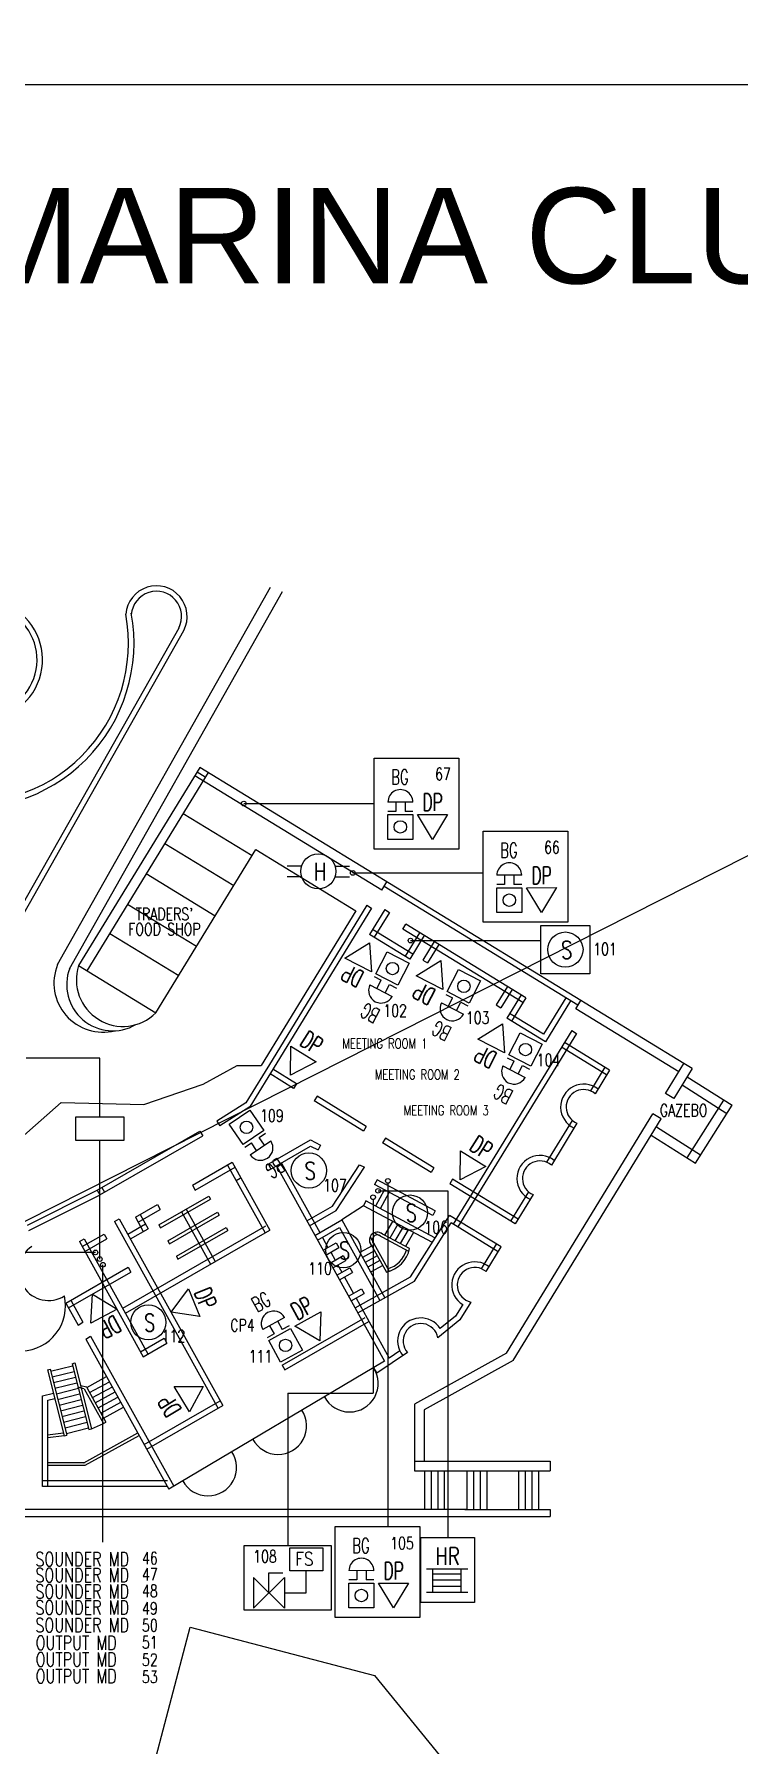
# Model space of a CAD drawing. Extents: x -2888 to 8486, y -2377 to 1555.
# Drawn here: x 7057.4 to 7147.5, y 562 to 780.9 of the extents above; entities that cross this region are included whole.
import ezdxf
from ezdxf.enums import TextEntityAlignment as Align

# ---------------------------------------------------------------- set-up
doc = ezdxf.new("R2010")
doc.units = 0
doc.layers.get('0').update_dxf_attribs({"linetype": 'CONTINUOUS'})
for name, color, linetype in [('FAPOINT', 1, 'CONTINUOUS'), ('FF_GRID_LINE', 8, 'CONTINUOUS'), ('MIMIC_SIZE', 7, 'CONTINUOUS'), ('NAMA_TEMPAT', 6, 'CONTINUOUS'), ('TEXT', 8, 'CONTINUOUS'), ('TXT4', 8, 'CONTINUOUS')]:
    doc.layers.add(name, color=color, linetype=linetype)
doc.styles.add('ARIAL', font='arial.ttf')
doc.styles.add('BADAI', font='romans.shx', dxfattribs={"width": 0.65})
doc.styles.add('PLOT02__REVB$0$NARROW', font='SIMPLEX', dxfattribs={"width": 0.75})
doc.styles.add('ROMANS', font='ROMANS.SHX', dxfattribs={"width": 0.8})

# ---------------------------------------------------------------- blocks, each defined once
blk = doc.blocks.new('D-433-1_MIMIC_SIZE_900_X_1')
at = {"layer": 'MIMIC_SIZE'}
blk.add_lwpolyline([(23.62, 73.07), (848.62, 73.07), (848.62, 458.07), (23.62, 458.07)], close=True, dxfattribs=at)

msp = doc.modelspace()

# ---------------------------------------------------------------- linework, layer by layer
at = {"color": 1}
for p, q in [((7102.618, 677.848), (7102.621, 681.03)), ((7103.616, 681.426), (7102.621, 681.427)), ((7102.621, 681.03), (7105.803, 681.026)), ((7105.804, 682.617), (7102.623, 682.62)), ((7103.617, 682.619), (7103.616, 681.426)), ((7104.81, 682.618), (7104.809, 681.425)), ((7105.803, 681.424), (7104.809, 681.425)), ((7105.803, 681.026), (7105.799, 677.845)), ((7106.415, 681.024), (7110.233, 681.035)), ((7108.32, 677.848), (7106.415, 681.024)), ((7110.233, 681.035), (7108.32, 677.848)), ((7117.549, 672.054), (7116.555, 672.055)), ((7119.738, 673.245), (7116.556, 673.248)), ((7117.551, 673.247), (7117.549, 672.054)), ((7118.744, 673.246), (7118.742, 672.053)), ((7119.737, 672.052), (7118.742, 672.053)), ((7116.551, 668.476), (7116.555, 671.657)), ((7116.555, 671.657), (7119.736, 671.654)), ((7119.736, 671.654), (7119.733, 668.473)), ((7120.349, 671.652), (7124.167, 671.663)), ((7122.254, 668.476), (7120.349, 671.652)), ((7124.167, 671.663), (7122.254, 668.476)), ((7097.114, 662.647), (7100.272, 664.606)), ((7100.272, 664.606), (7100.514, 660.91)), ((7101.058, 660.628), (7102.516, 663.456)), ((7100.514, 660.91), (7097.114, 662.647)), ((7105.343, 661.997), (7103.885, 659.17)), ((7106.251, 660.375), (7109.409, 662.334)), ((7109.409, 662.334), (7109.65, 658.638)), ((7110.194, 658.357), (7111.652, 661.184)), ((7100.328, 659.214), (7103.156, 657.756)), ((7100.875, 660.275), (7101.759, 659.819)), ((7103.885, 659.17), (7101.058, 660.628)), ((7101.212, 658.759), (7101.759, 659.819)), ((7102.272, 658.212), (7102.819, 659.272)), ((7102.819, 659.272), (7103.703, 658.816)), ((7109.65, 658.638), (7106.251, 660.375)), ((7114.48, 659.726), (7113.022, 656.898)), ((7109.465, 656.943), (7112.293, 655.485)), ((7110.012, 658.003), (7110.896, 657.547)), ((7113.022, 656.898), (7110.194, 658.357)), ((7110.349, 656.487), (7110.896, 657.547)), ((7111.409, 655.94), (7111.956, 657.001)), ((7111.956, 657.001), (7112.84, 656.545)), ((7114.121, 652.276), (7117.279, 654.236)), ((7117.279, 654.236), (7117.521, 650.539)), ((7118.065, 650.258), (7119.523, 653.085)), ((7090.146, 647.688), (7090.218, 651.391)), ((7090.218, 651.391), (7093.459, 649.373)), ((7117.521, 650.539), (7114.121, 652.276)), ((7120.892, 648.8), (7118.065, 650.258)), ((7122.351, 651.627), (7120.892, 648.8)), ((7093.459, 649.373), (7090.146, 647.688)), ((7117.336, 648.844), (7120.163, 647.386)), ((7117.882, 649.904), (7118.766, 649.449)), ((7118.219, 648.388), (7118.766, 649.449)), ((7119.28, 647.841), (7119.826, 648.902)), ((7119.826, 648.902), (7120.71, 648.446)), ((7084.119, 638.784), (7082.325, 641.412)), ((7084.952, 643.206), (7086.746, 640.578)), ((7086.746, 640.578), (7084.119, 638.784)), ((7085.016, 637.47), (7087.643, 639.264)), ((7086.149, 639.689), (7086.971, 640.25)), ((7086.822, 638.704), (7086.149, 639.689)), ((7084.343, 638.456), (7085.164, 639.016)), ((7085.837, 638.031), (7085.164, 639.016)), ((7111.847, 634.276), (7111.919, 637.979)), ((7111.919, 637.979), (7115.16, 635.961)), ((7115.16, 635.961), (7111.847, 634.276)), ((7064.648, 615.944), (7064.854, 619.655)), ((7064.854, 619.655), (7068.02, 617.733)), ((7074.891, 617.341), (7077.111, 620.306)), ((7077.111, 620.306), (7078.564, 616.775)), ((7068.02, 617.733), (7064.648, 615.944)), ((7078.564, 616.775), (7074.891, 617.341)), ((7090.704, 615.541), (7094.046, 617.386)), ((7094.046, 617.386), (7093.902, 613.672)), ((7089.402, 616.644), (7086.611, 615.117)), ((7087.375, 613.722), (7090.166, 615.248)), ((7087.483, 615.594), (7088.056, 614.548)), ((7088.53, 616.167), (7089.103, 615.12)), ((7089.975, 615.597), (7089.103, 615.12)), ((7090.166, 615.248), (7091.693, 612.457)), ((7093.902, 613.672), (7090.704, 615.541)), ((7088.056, 614.548), (7087.183, 614.07)), ((7088.901, 610.93), (7087.375, 613.722)), ((7075.282, 607.832), (7078.999, 607.841)), ((7077.264, 604.569), (7075.282, 607.832)), ((7078.999, 607.841), (7077.264, 604.569)), ((7085.413, 579.475), (7089.399, 583.395)), ((7089.399, 579.475), (7085.413, 583.375)), ((7085.413, 583.375), (7085.413, 579.475)), ((7087.401, 583.992), (7089.199, 583.992)), ((7087.401, 581.43), (7087.401, 583.992)), ((7089.399, 583.395), (7089.399, 579.475)), ((7092.189, 581.439), (7092.189, 584.255)), ((7097.636, 579.491), (7097.64, 582.672)), ((7098.634, 583.069), (7097.64, 583.07)), ((7097.64, 582.672), (7100.821, 582.669)), ((7100.823, 584.26), (7097.641, 584.263)), ((7098.636, 584.262), (7098.634, 583.069)), ((7099.829, 584.261), (7099.827, 583.068)), ((7100.822, 583.067), (7099.827, 583.068)), ((7100.821, 582.669), (7100.818, 579.488)), ((7101.434, 582.667), (7105.251, 582.678)), ((7103.339, 579.491), (7101.434, 582.667)), ((7105.251, 582.678), (7103.339, 579.491)), ((7089.399, 581.439), (7092.189, 581.439))]:
    msp.add_line(p, q, dxfattribs=at)
for points in [[(7100.863, 688.249), (7111.69, 688.249), (7111.69, 676.608), (7100.863, 676.608)], [(7114.797, 678.877), (7125.623, 678.877), (7125.623, 667.236), (7114.797, 667.236)], [(7122.177, 666.84), (7128.441, 666.84), (7128.441, 660.638), (7122.177, 660.638)], [(7095.882, 589.892), (7106.708, 589.892), (7106.708, 578.251), (7095.882, 578.251)], [(7084.254, 587.488), (7095.368, 587.488), (7095.368, 579.204), (7084.254, 579.204)], [(7090.062, 584.255), (7090.062, 587.202), (7094.317, 587.202), (7094.317, 584.255)], [(7106.847, 588.486), (7113.705, 588.486), (7113.705, 580.202), (7106.847, 580.202)]]:
    msp.add_lwpolyline(points, close=True, dxfattribs=at)
at = {"color": 1, "linetype": 'BYBLOCK'}
for centre, radius in [((7084.195, 682.429), 0.299), ((7093.732, 673.752), 2.25), ((7098.129, 673.559), 0.299), ((7125.32, 663.74), 2.25), ((7105.509, 664.895), 0.299), ((7092.514, 635.467), 2.25), ((7101.365, 632.869), 0.299), ((7102.614, 634.141), 0.299), ((7100.72, 632.054), 0.299), ((7105.45, 630.087), 2.25), ((7096.928, 625.277), 2.25), ((7065.228, 624.979), 0.299), ((7065.781, 624.134), 0.299), ((7066.185, 623.414), 0.299), ((7071.986, 616.039), 2.25)]:
    msp.add_circle(centre, radius, dxfattribs=at)
at = {"color": 1}
for centre in [(7104.21, 679.437), (7118.144, 670.065), (7103.2, 661.313), (7112.337, 659.041), (7120.208, 650.942), (7084.536, 640.995), (7089.534, 613.089), (7099.229, 581.08)]:
    msp.add_circle(centre, 0.795, dxfattribs=at)
for centre, start, end in [((7104.213, 682.619), 359.93967, 179.93967), ((7118.147, 673.247), 359.93967, 179.93967), ((7101.742, 658.485), 152.72076, 332.72076), ((7110.879, 656.214), 152.72076, 332.72076), ((7118.749, 648.115), 152.72076, 332.72076), ((7086.33, 638.367), 214.32335, 34.32335), ((7088.007, 615.881), 28.67954, 208.67954), ((7099.232, 584.261), 359.93967, 179.93967)]:
    msp.add_arc(centre, 1.591, start, end, dxfattribs=at)
at = {"layer": 'FAPOINT', "color": 1, "linetype": 'BYBLOCK'}
for p, q in [((7107.563, 584.479), (7112.821, 584.479)), ((7108.345, 581.508), (7108.345, 584.479)), ((7111.971, 581.508), (7111.971, 584.479)), ((7108.345, 583.869), (7111.971, 583.869)), ((7108.345, 583.103), (7111.971, 583.103)), ((7108.345, 582.274), (7111.971, 582.274)), ((7107.563, 581.508), (7112.821, 581.508))]:
    msp.add_line(p, q, dxfattribs=at)
at = {"layer": 'FF_GRID_LINE', "color": 1}
for p, q in [((7105.799, 677.845), (7102.618, 677.848)), ((7119.733, 668.473), (7116.551, 668.476)), ((7102.516, 663.456), (7105.343, 661.997)), ((7111.652, 661.184), (7114.48, 659.726)), ((7119.523, 653.085), (7122.351, 651.627)), ((7082.325, 641.412), (7084.952, 643.206)), ((7091.693, 612.457), (7088.901, 610.93)), ((7100.818, 579.488), (7097.636, 579.491))]:
    msp.add_line(p, q, dxfattribs=at)
at = {"layer": 'MIMIC_SIZE', "color": 1}
for p, q in [((6527.762, 361.459), (7811.076, 1011.117)), ((7084.195, 682.429), (7100.863, 682.429)), ((7089.742, 674.436), (7091.589, 674.436)), ((7095.878, 674.429), (7097.725, 674.429)), ((7089.739, 673.075), (7091.586, 673.075)), ((7095.876, 673.069), (7097.723, 673.069)), ((7098.129, 673.559), (7114.797, 673.559)), ((7105.509, 664.895), (7122.177, 664.895)), ((7065.781, 649.841), (7056.371, 649.841)), ((7065.781, 642.356), (7065.781, 649.841)), ((7065.781, 624.134), (7065.781, 639.307)), ((7101.365, 632.869), (7110.276, 632.869)), ((7102.614, 633.842), (7102.614, 589.892)), ((7110.276, 632.869), (7110.276, 588.486)), ((7100.72, 631.754), (7100.72, 606.98)), ((7065.228, 624.979), (7049.866, 624.979)), ((7066.185, 587.9), (7066.185, 623.414)), ((7089.811, 606.98), (7089.811, 587.488)), ((7089.811, 606.98), (7100.72, 606.98))]:
    msp.add_line(p, q, dxfattribs=at)
at = {"layer": 'MIMIC_SIZE', "color": 0}
for p, q in [((7060.374, 661.824), (7087.597, 710.123)), ((7061.899, 661.268), (7089.122, 709.567)), ((7075.883, 704.888), (7051.882, 662.456)), ((7076.499, 704.54), (7052.498, 662.107)), ((7078.58, 687.037), (7063.064, 661.682)), ((7079.637, 686.39), (7064.12, 661.035)), ((7101.857, 671.34), (7077.933, 685.98)), ((7079.267, 685.787), (7078.211, 686.433)), ((7140.465, 649.166), (7078.58, 687.037)), ((7076.441, 681.168), (7085.262, 675.77)), ((7072.942, 655.637), (7085.728, 676.531)), ((7074.093, 677.332), (7082.914, 671.933)), ((7085.728, 676.531), (7098.522, 668.702)), ((7071.722, 673.457), (7080.543, 668.059)), ((7101.857, 671.34), (7102.504, 672.397)), ((7126.927, 656.621), (7102.135, 671.793)), ((7069.341, 669.566), (7078.162, 664.167)), ((7098.522, 668.702), (7086.406, 648.903)), ((7099.925, 669.409), (7087.807, 649.606)), ((7100.529, 669.039), (7088.41, 649.237)), ((7099.925, 669.409), (7100.529, 669.039)), ((7102.228, 668.869), (7100.28, 665.686)), ((7102.831, 668.499), (7100.884, 665.317)), ((7102.228, 668.869), (7102.831, 668.499)), ((7067.043, 665.811), (7075.864, 660.412)), ((7105.434, 662.532), (7100.28, 665.686)), ((7105.803, 663.136), (7100.65, 666.29)), ((7104.528, 666.371), (7104.897, 666.975)), ((7119.877, 656.978), (7104.528, 666.371)), ((7106.662, 665.895), (7104.83, 662.902)), ((7120.247, 657.582), (7104.897, 666.975)), ((7107.266, 665.526), (7105.434, 662.532)), ((7108.521, 664.758), (7107.078, 662.401)), ((7109.124, 664.388), (7107.682, 662.032)), ((7063.064, 661.682), (7072.942, 655.637)), ((7107.078, 662.401), (7107.682, 662.032)), ((7117.902, 659.017), (7116.46, 656.66)), ((7118.506, 658.648), (7117.063, 656.291)), ((7119.643, 657.951), (7117.811, 654.958)), ((7120.247, 657.582), (7118.415, 654.588)), ((7125.387, 657.563), (7122.532, 652.899)), ((7125.991, 657.194), (7122.767, 651.925)), ((7126.649, 656.168), (7127.296, 657.225)), ((7116.46, 656.66), (7117.063, 656.291)), ((7122.767, 651.925), (7117.811, 654.958)), ((7122.532, 652.899), (7118.181, 655.562)), ((7139.818, 648.11), (7126.649, 656.168)), ((7126.123, 653.377), (7110.966, 628.609)), ((7126.727, 653.007), (7111.57, 628.24)), ((7126.123, 653.377), (7126.727, 653.007)), ((7130.587, 647.704), (7124.814, 651.237)), ((7130.957, 648.308), (7125.183, 651.841)), ((7078.99, 646.513), (7083.348, 648.903)), ((7083.348, 648.903), (7086.406, 648.903)), ((7087.807, 649.606), (7084.446, 644.114)), ((7088.41, 649.237), (7084.963, 643.604)), ((7090.939, 646.578), (7087.916, 648.428)), ((7130.353, 648.677), (7128.509, 645.664)), ((7130.957, 648.308), (7129.113, 645.295)), ((7138.11, 645.318), (7140.465, 649.166)), ((7141.522, 648.52), (7139.167, 644.671)), ((7141.522, 648.52), (7140.465, 649.166)), ((7071.392, 643.912), (7078.99, 646.513)), ((7090.569, 645.975), (7087.546, 647.824)), ((7090.939, 646.578), (7090.569, 645.975)), ((7140.237, 646.42), (7145.979, 642.773)), ((7140.883, 647.477), (7146.643, 643.818)), ((7055.711, 639.668), (7060.851, 644.155)), ((7060.851, 644.155), (7071.392, 643.912)), ((7084.446, 644.114), (7080.746, 641.785)), ((7084.963, 643.604), (7081.124, 641.186)), ((7093.559, 644.975), (7093.189, 644.371)), ((7099.49, 640.515), (7093.189, 644.371)), ((7099.86, 641.119), (7093.559, 644.975)), ((7139.167, 644.671), (7138.11, 645.318)), ((7140.897, 637.083), (7145.598, 644.482)), ((7141.943, 636.419), (7146.643, 643.818)), ((7080.746, 641.785), (7081.124, 641.186)), ((7117.771, 612.081), (7136.517, 642.714)), ((7118.657, 611.156), (7137.573, 642.068)), ((7126.197, 641.886), (7122.918, 636.527)), ((7126.8, 641.515), (7123.522, 636.159)), ((7137.573, 642.068), (7136.517, 642.714)), ((7065.441, 632.957), (7078.582, 640.523)), ((7065.784, 632.337), (7078.96, 639.923)), ((7078.582, 640.523), (7078.96, 639.923)), ((7087.108, 636.149), (7092.717, 639.378)), ((7092.717, 639.378), (7094.006, 638.726)), ((7099.86, 641.119), (7099.49, 640.515)), ((7102.298, 639.627), (7101.929, 639.023)), ((7108.508, 635.827), (7102.298, 639.627)), ((7136.307, 639.998), (7141.943, 636.419)), ((7136.971, 641.044), (7142.607, 637.464)), ((7087.462, 635.536), (7092.739, 638.574)), ((7092.739, 638.574), (7093.686, 638.094)), ((7094.006, 638.726), (7093.686, 638.094)), ((7108.138, 635.223), (7101.929, 639.023)), ((7077.62, 633.583), (7082.726, 636.523)), ((7077.963, 632.964), (7083.079, 635.91)), ((7082.113, 636.17), (7086.912, 627.496)), ((7082.726, 636.523), (7087.526, 627.849)), ((7087.347, 636.3), (7087.64, 635.656)), ((7088.374, 636.061), (7102.206, 611.065)), ((7088.994, 636.404), (7093.907, 627.525)), ((7095.517, 630.889), (7099.002, 636.197)), ((7096.017, 630.36), (7099.638, 635.875)), ((7099.002, 636.197), (7099.638, 635.875)), ((7108.508, 635.827), (7108.138, 635.223)), ((7056.538, 628.489), (7065.441, 632.957)), ((7065.441, 632.957), (7065.784, 632.337)), ((7066.055, 633.31), (7066.397, 632.69)), ((7077.62, 633.583), (7077.963, 632.964)), ((7083.207, 634.192), (7083.74, 634.499)), ((7101.26, 634.287), (7100.926, 633.663)), ((7108.345, 629.69), (7100.926, 633.663)), ((7101.057, 630.928), (7102.165, 632.999)), ((7108.679, 630.314), (7101.26, 634.287)), ((7101.68, 630.594), (7102.789, 632.665)), ((7110.892, 634.367), (7110.523, 633.764)), ((7118.914, 628.629), (7110.523, 633.764)), ((7119.284, 629.232), (7110.892, 634.367)), ((7120.606, 632.749), (7118.31, 628.998)), ((7056.705, 627.781), (7065.759, 632.324)), ((7070.331, 629.486), (7073.143, 631.105)), ((7070.673, 628.867), (7073.496, 630.492)), ((7073.143, 631.105), (7073.496, 630.492)), ((7073.344, 628.514), (7079.714, 632.181)), ((7073.55, 628.142), (7079.919, 631.809)), ((7076.822, 630.516), (7080.527, 623.82)), ((7079.714, 632.181), (7079.919, 631.809)), ((7092.26, 629.014), (7095.517, 630.889)), ((7099.483, 630.968), (7096.712, 629.14)), ((7099.817, 631.592), (7099.483, 630.968)), ((7108.303, 626.244), (7099.483, 630.968)), ((7108.637, 626.868), (7099.817, 631.592)), ((7121.209, 632.379), (7118.914, 628.629)), ((7067.661, 628.945), (7068.275, 629.298)), ((7067.661, 628.945), (7080.894, 605.031)), ((7068.275, 629.298), (7081.507, 605.385)), ((7068.709, 617.832), (7087.027, 628.379)), ((7069.364, 627.33), (7071.615, 628.626)), ((7070.331, 629.486), (7071.345, 627.654)), ((7070.944, 629.84), (7071.958, 628.007)), ((7073.344, 628.514), (7073.55, 628.142)), ((7074.48, 626.462), (7080.849, 630.129)), ((7074.685, 626.09), (7081.055, 629.757)), ((7076.208, 630.163), (7079.914, 623.467)), ((7080.849, 630.129), (7081.055, 629.757)), ((7092.613, 628.4), (7096.017, 630.36)), ((7093.283, 627.165), (7096.712, 629.14)), ((7096.712, 629.14), (7102.22, 619.186)), ((7103.227, 628.963), (7102.196, 627.185)), ((7103.893, 628.606), (7102.862, 626.828)), ((7104.559, 628.249), (7103.528, 626.471)), ((7105.528, 621.847), (7110.5, 629.725)), ((7106.031, 621.317), (7110.726, 628.757)), ((7108.679, 630.314), (7108.345, 629.69)), ((7117.11, 625.68), (7110.5, 629.725)), ((7116.74, 625.076), (7110.726, 628.757)), ((7063.178, 626.364), (7063.792, 626.717)), ((7063.178, 626.364), (7071.322, 611.646)), ((7063.532, 625.724), (7066.344, 627.343)), ((7063.792, 626.717), (7071.936, 611.999)), ((7063.875, 625.105), (7066.697, 626.73)), ((7066.344, 627.343), (7066.697, 626.73)), ((7069.051, 617.212), (7087.526, 627.849)), ((7069.706, 626.711), (7071.958, 628.007)), ((7074.48, 626.462), (7074.685, 626.09)), ((7075.566, 624.5), (7081.935, 628.167)), ((7075.771, 624.128), (7082.141, 627.795)), ((7081.935, 628.167), (7082.141, 627.795)), ((7093.636, 626.552), (7096.442, 628.167)), ((7094.25, 626.905), (7094.96, 625.622)), ((7094.346, 625.269), (7095.99, 626.216)), ((7095.99, 626.216), (7096.333, 625.596)), ((7096.442, 628.167), (7101.603, 618.84)), ((7100.277, 626.348), (7102.42, 622.475)), ((7100.334, 626.975), (7102.771, 622.57)), ((7105.303, 625.12), (7100.863, 627.497)), ((7105.396, 625.471), (7101.554, 627.529)), ((7105.226, 627.893), (7104.195, 626.115)), ((7105.892, 627.536), (7104.861, 625.758)), ((7075.566, 624.5), (7075.771, 624.128)), ((7094.689, 624.65), (7096.333, 625.596)), ((7095.255, 623.627), (7096.899, 624.573)), ((7095.302, 625.003), (7095.868, 623.98)), ((7095.598, 623.007), (7097.241, 623.954)), ((7096.899, 624.573), (7097.241, 623.954)), ((7100.59, 625.824), (7099.044, 624.968)), ((7100.917, 625.19), (7099.371, 624.334)), ((7101.262, 624.566), (7099.716, 623.711)), ((7101.608, 623.943), (7100.062, 623.087)), ((7114.58, 622.902), (7116.506, 626.049)), ((7115.184, 622.533), (7117.11, 625.68)), ((7061.443, 618.508), (7069.408, 623.094)), ((7061.786, 617.888), (7069.751, 622.474)), ((7069.408, 623.094), (7069.751, 622.474)), ((7096.107, 622.086), (7097.751, 623.032)), ((7096.211, 623.361), (7096.721, 622.439)), ((7096.45, 621.467), (7098.094, 622.413)), ((7097.064, 621.82), (7098.213, 619.743)), ((7097.751, 623.032), (7098.094, 622.413)), ((7098.435, 617.88), (7105.528, 621.847)), ((7101.953, 623.319), (7100.407, 622.464)), ((7097.599, 619.39), (7099.243, 620.336)), ((7097.942, 618.77), (7099.586, 619.717)), ((7098.781, 617.262), (7106.031, 621.317)), ((7099.243, 620.336), (7099.586, 619.717)), ((7061.443, 618.508), (7062.998, 615.696)), ((7062.056, 618.861), (7063.612, 616.049)), ((7098.556, 619.124), (7102.796, 611.461)), ((7112.188, 618.31), (7111.268, 616.836)), ((7113.228, 618.639), (7111.806, 616.362)), ((7062.998, 615.696), (7063.612, 616.049)), ((7089.085, 610.564), (7099.703, 616.678)), ((7089.428, 609.945), (7100.202, 616.148)), ((7111.806, 616.362), (7109.022, 614.076)), ((7111.268, 616.836), (7109.312, 615.23)), ((7063.994, 613.897), (7064.608, 614.25)), ((7063.994, 613.897), (7074.619, 594.696)), ((7064.608, 614.25), (7075.228, 595.058)), ((7070.98, 612.266), (7074.012, 614.011)), ((7071.322, 611.646), (7074.355, 613.392)), ((7074.012, 614.011), (7074.355, 613.392)), ((7062.232, 610.748), (7062.575, 610.836)), ((7062.232, 610.748), (7064.385, 602.311)), ((7062.575, 610.836), (7064.728, 602.399)), ((7102.206, 611.065), (7074.619, 594.696)), ((7105.131, 612.174), (7101.188, 609.53)), ((7104.159, 612.375), (7102.796, 611.461)), ((7117.771, 612.081), (7106.023, 605.569)), ((7118.657, 611.156), (7107.262, 604.839)), ((7059.081, 609.944), (7059.424, 610.032)), ((7059.081, 609.944), (7061.235, 601.507)), ((7059.424, 610.032), (7061.578, 601.595)), ((7059.49, 609.773), (7062.298, 610.49)), ((7059.675, 609.049), (7062.483, 609.766)), ((7059.86, 608.325), (7062.667, 609.042)), ((7064.106, 607.71), (7066.649, 609.099)), ((7089.085, 610.564), (7089.428, 609.945)), ((7100.8, 610.231), (7101.188, 609.53)), ((7058.439, 606.629), (7059.839, 606.973)), ((7058.439, 595.047), (7058.439, 606.629)), ((7060.044, 607.601), (7062.852, 608.318)), ((7060.229, 606.877), (7063.037, 607.594)), ((7060.385, 606.153), (7063.193, 606.87)), ((7063.795, 607.541), (7062.979, 607.731)), ((7064.136, 607.727), (7063.32, 607.917)), ((7063.795, 607.541), (7066.232, 603.077)), ((7064.106, 607.71), (7066.543, 603.247)), ((7064.464, 607.054), (7067.007, 608.443)), ((7064.846, 606.412), (7067.39, 607.801)), ((7065.205, 605.756), (7067.748, 607.145)), ((7065.549, 605.093), (7068.093, 606.482)), ((7059.147, 606.074), (7060.015, 606.287)), ((7059.147, 595.047), (7059.147, 606.074)), ((7060.57, 605.429), (7063.378, 606.146)), ((7060.755, 604.705), (7063.563, 605.422)), ((7060.94, 603.981), (7063.747, 604.698)), ((7065.907, 604.437), (7068.451, 605.826)), ((7066.265, 603.781), (7068.809, 605.17)), ((7071.455, 600.414), (7081.165, 606.004)), ((7071.798, 599.794), (7081.507, 605.385)), ((7106.023, 605.569), (7106.023, 597.019)), ((7107.262, 604.839), (7107.262, 598.257)), ((7061.124, 603.257), (7063.932, 603.974)), ((7061.336, 602.54), (7064.144, 603.257)), ((7061.521, 601.816), (7064.329, 602.533)), ((7064.385, 602.311), (7064.728, 602.399)), ((7064.728, 602.399), (7066.232, 603.077)), ((7066.232, 603.077), (7066.543, 603.247)), ((7061.146, 601.853), (7059.102, 601.591)), ((7061.235, 601.507), (7059.147, 601.24)), ((7061.235, 601.507), (7061.578, 601.595)), ((7063.753, 598.076), (7070.64, 601.887)), ((7063.924, 597.766), (7070.811, 601.577)), ((7059.147, 598.12), (7063.924, 598.12)), ((7059.147, 597.766), (7063.924, 597.766)), ((7106.023, 598.257), (7123.371, 598.257)), ((7123.371, 598.257), (7123.371, 597.019)), ((7074.425, 595.755), (7058.439, 595.755)), ((7106.023, 597.019), (7123.371, 597.019)), ((7107.294, 597.019), (7107.294, 592.083)), ((7108.139, 597.019), (7108.139, 592.083)), ((7108.985, 597.019), (7108.985, 592.083)), ((7109.831, 597.019), (7109.831, 592.083)), ((7112.714, 597.019), (7112.714, 592.083)), ((7113.559, 597.019), (7113.559, 592.083)), ((7114.405, 597.019), (7114.405, 592.083)), ((7115.251, 597.019), (7115.251, 592.083)), ((7119.325, 597.019), (7119.325, 592.083)), ((7120.171, 597.019), (7120.171, 592.083)), ((7121.016, 597.019), (7121.016, 592.083)), ((7121.862, 597.019), (7121.862, 592.083)), ((7074.425, 595.047), (7058.439, 595.047)), ((7112.714, 592.083), (6959.218, 592.083)), ((6970.134, 591.198), (7123.371, 591.198)), ((7112.456, 592.083), (7123.371, 592.083)), ((7123.371, 592.083), (7123.371, 591.198)), ((7065.093, 530.441), (7077.327, 577.05)), ((7077.327, 577.05), (7100.893, 570.864)), ((7100.893, 570.864), (7117.32, 550.717))]:
    msp.add_line(p, q, dxfattribs=at)
for centre, radius, start, end in [((7073.02, 706.364), 3.929, 332.74486, 175.39282), ((7073.02, 706.364), 3.221, 332.74486, 175.39282), ((7050.725, 700.822), 7.731, 264.68505, 58.79492), ((7049.015, 702.958), 21.138, 259.74293, 10.4957), ((7049.015, 702.958), 20.43, 259.74293, 10.4957), ((7050.725, 700.822), 7.023, 264.68505, 55.62175), ((7066.189, 659.449), 6.281, 157.78724, 284.0636), ((7067.439, 659.247), 5.897, 159.13238, 300.02563), ((7068.746, 659.873), 5.963, 162.34094, 314.72951), ((7127.659, 643.588), 2.951, 51.73388, 245.33658), ((7127.659, 643.588), 2.243, 49.5723, 247.49816), ((7122.067, 634.451), 2.951, 51.73388, 245.33658), ((7122.067, 634.451), 2.243, 49.5723, 247.49816), ((7101.251, 626.575), 1.001, 48.68959, 228.68959), ((7101.251, 626.575), 0.647, 48.68959, 228.68959), ((7059.214, 622.619), 3.785, 124.40851, 302.5078), ((7101.575, 626.29), 3.908, 282.48576, 347.90603), ((7101.575, 626.29), 3.554, 286.70656, 343.65381), ((7113.729, 620.826), 2.951, 51.73388, 238.50827), ((7113.729, 620.826), 2.243, 49.5723, 257.09135), ((7055.589, 618.152), 5.801, 272.786, 12.69802), ((7106.82, 613.65), 2.951, 32.37094, 218.98915), ((7106.82, 613.65), 2.243, 10.94984, 221.15073), ((7097.724, 608.219), 3.651, 208.16843, 33.19666), ((7088.574, 602.79), 3.651, 208.16843, 33.19666), ((7079.619, 597.477), 3.651, 208.16843, 33.19666)]:
    msp.add_arc(centre, radius, start, end, dxfattribs=at)
at = {"layer": 'NAMA_TEMPAT', "color": 1, "linetype": 'BYBLOCK'}
msp.add_lwpolyline([(7062.718, 639.307), (7062.718, 642.356), (7068.844, 642.356), (7068.844, 639.307)], close=True, dxfattribs=at)
msp.add_lwpolyline([(7062.718, 639.307), (7062.718, 642.356), (7068.844, 642.356), (7068.844, 639.307)], close=True, dxfattribs=at)

# ---------------------------------------------------------------- block references
at = {"layer": 'MIMIC_SIZE', "color": 1}
msp.add_blockref('D-433-1_MIMIC_SIZE_900_X_1', (6631.73, 316.311), dxfattribs=at)

# ---------------------------------------------------------------- texts
at = {"color": 0, "linetype": 'BYBLOCK', "style": 'PLOT02__REVB$0$NARROW', "width": 0.75}
for s, p in [('67', (7108.654, 685.41)), ('66', (7122.587, 676.038)), ('101', (7128.872, 663.025)), ('102', (7102.036, 655.135)), ('103', (7112.592, 654.234)), ('104', (7121.644, 648.83)), ('109', (7086.274, 641.708)), ('107', (7094.339, 632.802)), ('106', (7107.274, 627.422)), ('110', (7092.436, 622.141)), ('112', (7073.688, 613.494)), ('111', (7084.816, 610.892)), ('108', (7085.391, 585.3)), ('105', (7102.913, 586.995)), ('46', (7071.17, 585.079)), ('47', (7071.17, 583.006)), ('48', (7071.17, 580.881)), ('49', (7071.17, 578.652)), ('50', (7071.17, 576.475)), ('51', (7071.17, 574.295)), ('52', (7071.17, 572.066)), ('53', (7071.17, 569.889))]:
    msp.add_text(s, height=1.5671, dxfattribs=at).set_placement(p)
at = {"color": 1, "linetype": 'BYBLOCK', "style": 'PLOT02__REVB$0$NARROW', "width": 0.75}
for s, height, p in [('H', 2.255, (7093.174, 672.583)), ('S', 2.255, (7124.762, 662.571)), ('S', 2.255, (7091.956, 634.297)), ('S', 2.255, (7104.891, 628.917)), ('S', 2.255, (7096.369, 624.107)), ('S', 2.255, (7071.428, 614.869)), ('HR', 2.2387, (7108.712, 585.005))]:
    msp.add_text(s, height=height, dxfattribs=at).set_placement(p)
at = {"color": 0, "linetype": 'BYBLOCK', "style": 'PLOT02__REVB$0$NARROW', "width": 0.75}
for s, height, p in [("TRADERS'", 1.5671, (7074.04, 667.494)), ('FOOD SHOP', 1.5671, (7074.04, 665.56)), ('MEETING ROOM 1', 1.25365, (7102.238, 651.091)), ('MEETING ROOM 2', 1.25365, (7106.385, 647.122)), ('MEETING ROOM 3', 1.25365, (7110.084, 642.531)), ('GAZEBO', 1.5671, (7140.434, 642.4)), ('CP4', 1.5671, (7084.025, 614.885)), ('SOUNDER MD', 1.7909, (7063.527, 584.841)), ('SOUNDER MD', 1.7909, (7063.527, 582.775)), ('SOUNDER MD', 1.7909, (7063.527, 580.709)), ('SOUNDER MD', 1.7909, (7063.527, 578.643)), ('SOUNDER MD', 1.7909, (7063.527, 576.383)), ('OUTPUT MD', 1.7909, (7062.752, 574.123)), ('OUTPUT MD', 1.7909, (7062.752, 571.993)), ('OUTPUT MD', 1.7909, (7062.752, 569.862))]:
    msp.add_text(s, height=height, dxfattribs=at).set_placement(p, align=Align.CENTER)
at = {"color": 1, "style": 'ROMANS', "width": 0.85}
msp.add_text('FS', height=1.6959, dxfattribs=at).set_placement((7090.768, 584.922))
at = {"layer": 'TEXT', "color": 1, "style": 'BADAI', "width": 0.65}
for s, height, p in [('BG', 1.9203, (7103.026, 684.861)), ('DP', 2.2157, (7107.048, 681.492)), ('BG', 1.9203, (7116.96, 675.489)), ('DP', 2.2157, (7120.981, 672.12)), ('BG', 1.9203, (7098.045, 586.504)), ('DP', 2.2157, (7102.066, 583.135))]:
    msp.add_text(s, height=height, dxfattribs=at).set_placement(p)
for s, height, rotation, p in [('DP', 2.2157, 152.78109, (7099.737, 660.783)), ('DP', 2.2157, 152.78109, (7108.874, 658.512)), ('BG', 1.9203, 152.78109, (7101.773, 655.948)), ('BG', 1.9203, 152.78109, (7110.91, 653.677)), ('DP', 2.2157, 327.9226, (7091.194, 651.594)), ('DP', 2.2157, 152.78109, (7116.744, 650.413)), ('BG', 1.9203, 152.78109, (7118.78, 645.578)), ('DP', 2.2157, 327.9226, (7112.895, 638.182)), ('BG', 1.9203, 214.38368, (7088.576, 637.188)), ('DP', 2.2157, 292.2105, (7077.784, 619.897)), ('BG', 1.9203, 28.73987, (7085.887, 617.276)), ('DP', 2.2157, 28.73987, (7091.033, 616.256)), ('DP', 2.2157, 207.78296, (7067.679, 617.024)), ('DP', 2.2157, 121.10672, (7076.301, 604.828))]:
    msp.add_text(s, height=height, rotation=rotation, dxfattribs=at).set_placement(p)
at = {"layer": 'TXT4', "color": 0, "style": 'ARIAL'}
msp.add_text('ADMIRAL MARINA CLUB', height=12.23454, dxfattribs=at).set_placement((7067.014, 755.103), align=Align.MIDDLE)

doc.saveas('drawing.dxf')
